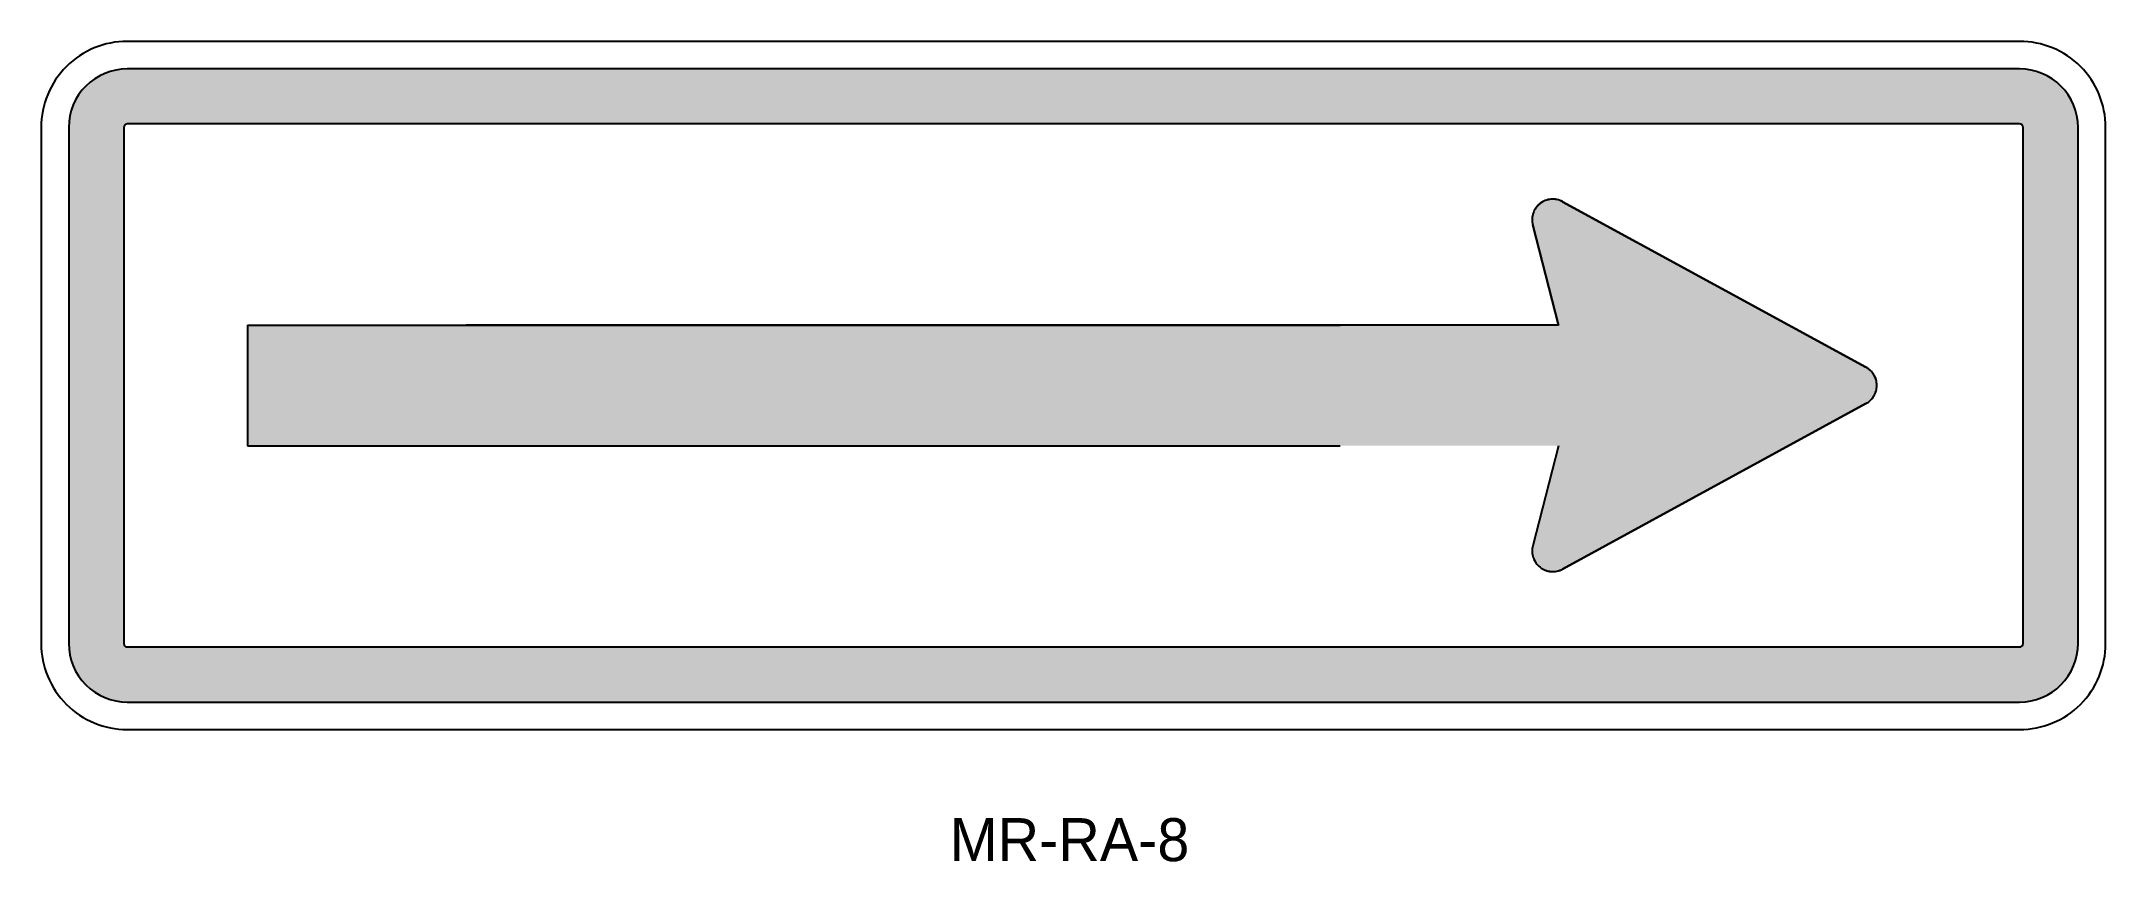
# Model space of a CAD drawing. Extents: x 155 to 275, y 182 to 230.
import ezdxf

# ---------------------------------------------------------------- set-up
doc = ezdxf.new("R2010")
doc.units = 0
doc.header["$MEASUREMENT"] = 0
doc.linetypes.add('CENTERX2', pattern=[101.6, 63.5, -12.7, 12.7, -12.7])
doc.layers.add('T25', color=1, linetype='CONTINUOUS')
doc.layers.add('T35', color=3, linetype='CONTINUOUS')

msp = doc.modelspace()

# ---------------------------------------------------------------- hatches: boundary and pattern name
at = {"layer": 'T25', "linetype": 'CENTERX2'}
h = msp.add_hatch(color=256, dxfattribs=at)
edge = h.paths.add_edge_path()
edge.add_arc((270.31, 194.55), 3.4, 270, 360)
edge.add_line((273.71, 194.55), (273.71, 224.55))
edge.add_arc((270.31, 224.55), 3.4, 0, 90)
edge.add_line((270.31, 227.95), (160.31, 227.95))
edge.add_arc((160.31, 224.55), 3.4, 90, 180)
edge.add_line((156.91, 224.55), (156.91, 194.55))
edge.add_arc((160.31, 194.55), 3.4, 180, 270)
edge.add_line((160.31, 191.15), (270.31, 191.15))
edge = h.paths.add_edge_path(flags=16)
edge.add_arc((270.31, 194.55), 0.2, 270, 360)
edge.add_line((270.51, 194.55), (270.51, 224.55))
edge.add_arc((270.31, 224.55), 0.2, 0, 90)
edge.add_line((270.31, 224.75), (160.31, 224.75))
edge.add_arc((160.31, 224.55), 0.2, 90, 180)
edge.add_line((160.11, 224.55), (160.11, 194.55))
edge.add_arc((160.31, 194.55), 0.2, 180, 270)
edge.add_line((160.31, 194.35), (270.31, 194.35))
msp.add_hatch(color=256, dxfattribs=at).paths.add_polyline_path([(261.38, 210.61), (243.74, 220.23, 0.656387), (242.01, 218.87), (243.51, 213.05), (167.31, 213.05), (167.31, 206.05), (243.51, 206.05), (242.01, 200.23, 0.656387), (243.74, 198.88), (261.38, 208.5, 0.593633)])

# ---------------------------------------------------------------- linework, layer by layer
for p, q in [((243.74, 220.23), (261.38, 210.61)), ((243.51, 213.05), (242.01, 218.87)), ((167.31, 213.05), (167.31, 206.05)), ((167.31, 213.05), (243.51, 213.05)), ((261.38, 208.5), (243.74, 198.88)), ((167.31, 206.05), (243.51, 206.05)), ((243.51, 206.05), (242.01, 200.23))]:
    msp.add_line(p, q, dxfattribs=at)
msp.add_lwpolyline([(261.38, 210.61), (243.74, 220.23, 0.656387), (242.01, 218.87), (243.51, 213.05), (167.31, 213.05), (167.31, 206.05), (243.51, 206.05), (242.01, 200.23, 0.656387), (243.74, 198.88), (261.38, 208.5, 0.593633)], format="xyb", close=True, dxfattribs=at)
for centre, start, end in [((243.17, 219.18), 61.3895, 194.5111), ((260.81, 209.55), 298.6105, 61.3895), ((243.17, 199.93), 165.4889, 298.6105)]:
    msp.add_arc(centre, 1.2, start, end, dxfattribs=at)
at = {"layer": 'T35', "linetype": 'CONTINUOUS'}
for points in [[(270.31, 189.55, 0.414214), (275.31, 194.55), (275.31, 224.55, 0.414214), (270.31, 229.55), (160.31, 229.55, 0.414214), (155.31, 224.55), (155.31, 194.55, 0.414214), (160.31, 189.55)], [(270.31, 191.15, 0.414214), (273.71, 194.55), (273.71, 224.55, 0.414214), (270.31, 227.95), (160.31, 227.95, 0.414214), (156.91, 224.55), (156.91, 194.55, 0.414214), (160.31, 191.15)], [(270.31, 194.35, 0.414214), (270.51, 194.55), (270.51, 224.55, 0.414214), (270.31, 224.75), (160.31, 224.75, 0.414214), (160.11, 224.55), (160.11, 194.55, 0.414214), (160.31, 194.35)]]:
    msp.add_lwpolyline(points, format="xyb", close=True, dxfattribs=at)

# ---------------------------------------------------------------- texts
at = {"layer": 'T25', "linetype": 'CENTERX2'}
msp.add_text('MR-RA-8', height=2.5, dxfattribs=at).set_placement((208.12, 181.9))

doc.saveas('drawing.dxf')
